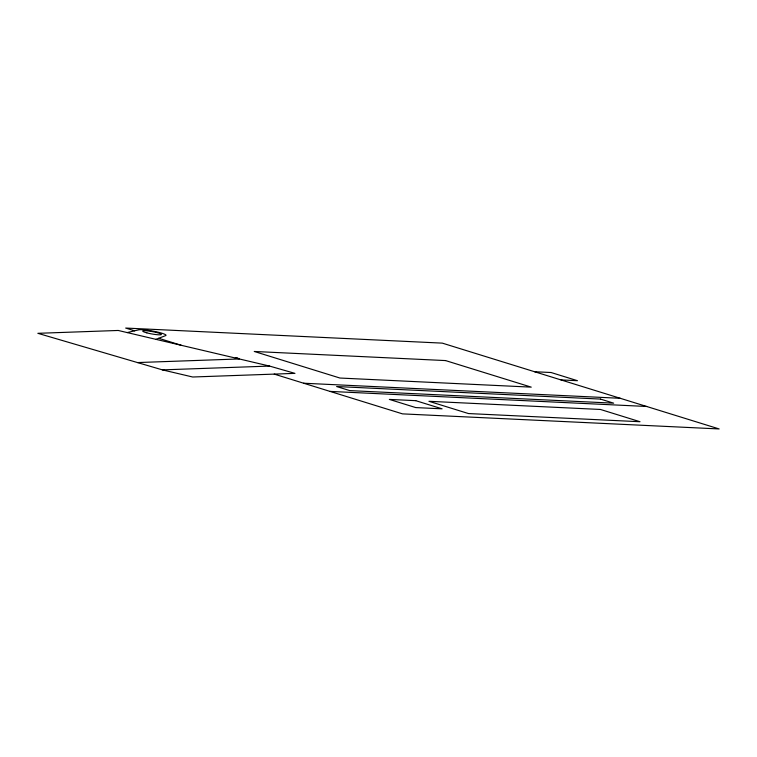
<?xml version="1.0" encoding="UTF-8"?>
<svg xmlns="http://www.w3.org/2000/svg" width="757" height="757" viewBox="0 0 757 757"><rect width="100%" height="100%" fill="white"/><g stroke="black" fill="none" stroke-linecap="round" stroke-linejoin="round"><path stroke-width="1.14" d="M155.98 339.344L165.395 335.701A14.213 1.807 10.3 0 0 156.226 331.765A14.213 1.807 10.3 0 0 138.701 329.834L127.176 332.588M235.304 357.919L237.736 357.834M137.5 362.565L239.278 358.95M162.414 369.88L269.549 366.076L294.956 373.371L192.685 377.005L162.414 369.88L37.85 333.317L118.196 330.459L269.549 366.076M534.593 371.734L551.087 372.52L577.449 380.695L560.956 379.91M303.633 383.222L620.276 398.296M330.005 391.397L646.648 406.471M134.585 330.818L125.671 328.055L442.306 343.129L719.15 428.945L402.506 413.871L274.233 374.109M158.705 338.294L181.406 345.324M445.561 360.578L254.248 351.466L339.94 378.036L531.244 387.139L445.561 360.578M600.481 399.081L336.619 386.524L349.8 390.612L613.662 403.169L600.481 399.081M415.744 400.671L389.353 399.412L415.725 407.578L442.107 408.837L415.744 400.671M600.452 409.461L428.935 401.295L468.488 413.559L640.006 421.725L600.452 409.461M146.811 332.843A9.472 1.202 10.3 0 0 161.345 334.518A9.472 1.202 10.3 0 0 147.975 330.941A9.472 1.202 10.3 0 0 146.811 332.843"/></g></svg>
